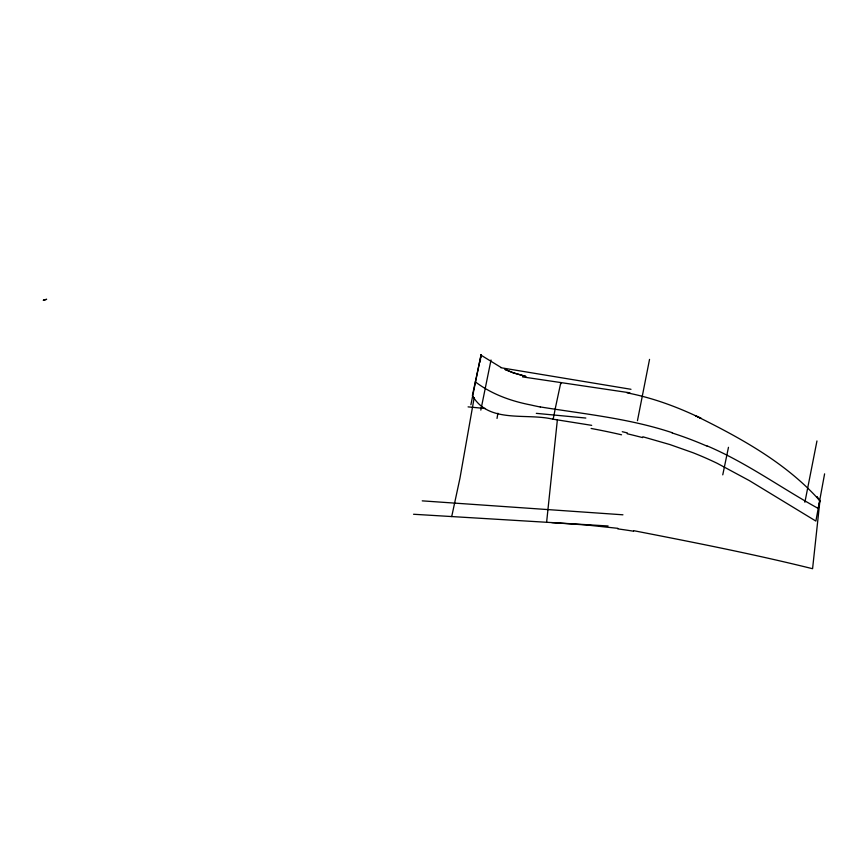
<?xml version="1.0" encoding="UTF-8"?>
<svg xmlns="http://www.w3.org/2000/svg" width="868" height="868" viewBox="0 0 868 868"><rect width="100%" height="100%" fill="white"/><g stroke="black" fill="none" stroke-linecap="round" stroke-linejoin="round"><path stroke-width="1.3" d="M560.837 383.873L560.826 382.528L555.086 409.37A159.061 3.548 -82.5 0 1 553.1 419.244C526.54 412.691 488.413 423.975 472.398 395.515L481.176 354.752L480.731 358.072M557.365 419.884L546.612 522.276M480.123 361.913L480.525 359.352M497.028 418.43L497.896 413.222M474.188 397.663L459.964 478.17L451.718 516.558M824.6 473.852L815.887 521.082L749.355 480.612L717.142 463.284A332.205 302.498 11.5 0 0 692.892 452.684L669.922 444.568L642.852 436.778M818.632 506.326L819.956 500.5L812.578 568.714C753.435 554.055 693.489 542.316 633.662 530.673M637.459 420.687L649.535 359.385M804.886 502.257L816.962 440.955M818.524 506.901L818.22 508.442C781.026 487.946 746.415 462.601 707.149 445.913M470.89 404.759L481.067 354.654M480.829 410.108L491.006 359.992M722.762 474.85L728.469 447.313M43.4 300.23L46.655 299.286A34.069 16.416 5.8 0 1 43.367 300.209M413.548 514.257L608.11 525.986M551.733 522.59L587.137 525.053L617.832 528.33M422.239 500.858L622.942 514.8M468.08 406.875L485.472 408.524M536.316 413.352L585.835 418.05M553.111 419.201L591.694 425.353M522.503 376.886L629.886 392.813M500.836 367.717L630.993 389.298M540.287 406.929C584.511 414.047 629.484 418.474 672.223 432.709M627.032 392.835C652.758 397.837 677.517 406.94 701.062 418.354L695.409 415.696C740.426 437.884 786.354 462.98 820.021 500.912L816.658 496.583L819.945 500.5M622.269 431.711L627.358 432.915M525.607 376.376L513.14 372.763L504.872 369.388L513.389 372.871L525.856 376.441M481.046 355.186L501.042 367.457M475.306 381.844C491.483 394.094 510.807 401.07 530.587 404.922A375.551 374.998 -15.7 0 0 540.276 407.016M617.745 528.883A409.197 316.158 5.9 0 1 633.553 531.216M672.136 432.958A341.113 310.798 11.4 0 1 707.029 446.152M627.152 433.74A730.661 661.351 11.7 0 1 642.635 437.602M591.13 428.466A641.322 587.419 11.5 0 1 621.542 434.792"/></g></svg>
